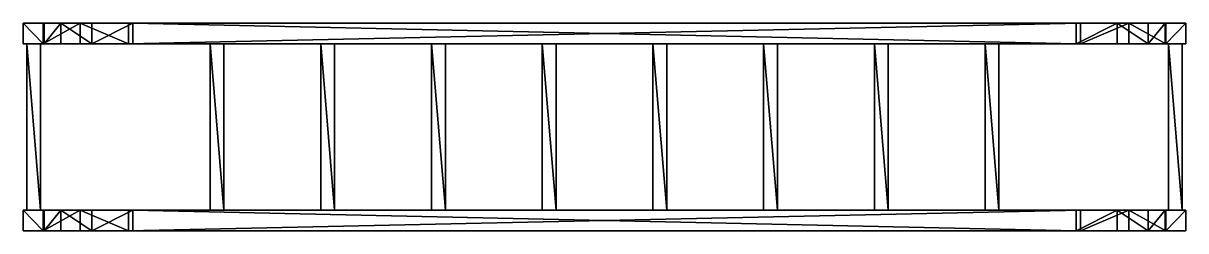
# Paper-space layout 'Layout1' of a CAD drawing. Extents: x 285.44 to 289.71, y -119.88 to -119.11.
import ezdxf

# ---------------------------------------------------------------- set-up
doc = ezdxf.new("R2010")
doc.units = 0
doc.header["$LTSCALE"] = 20
doc.layers.add('02CVC26-MAIN', color=7, linetype='CONTINUOUS')

psp = doc.layouts.get("Layout1")

# ---------------------------------------------------------------- meshes
at = {"layer": '02CVC26-MAIN', "color": 0}
mesh = psp.add_polyface(dxfattribs=at)
corners = [(289.5, -119.1897), (289.5, -119.1135), (289.3226, -119.1897), (289.3226, -119.1135), (289.5, -119.8755), (289.5, -119.7993), (289.3226, -119.8755), (289.3226, -119.7993), (288.9727, -119.1897), (288.9727, -119.7993), (288.9727, -119.1897), (288.9727, -119.7993), (289.0235, -119.7993), (289.0235, -119.1897), (289.0235, -119.1897), (289.0235, -119.7993), (288.5663, -119.1897), (288.5663, -119.7993), (288.5663, -119.1897), (288.5663, -119.7993), (288.6171, -119.7993), (288.6171, -119.1897), (288.6171, -119.1897), (288.6171, -119.7993), (288.2107, -119.1897), (288.2107, -119.7993), (288.2107, -119.1897), (288.2107, -119.7993), (289.5712, -119.1135), (289.5712, -119.1897), (289.4569, -119.1135), (289.4569, -119.1897), (289.6331, -119.1135), (289.6331, -119.1897), (289.5712, -119.7993), (289.5712, -119.8755), (289.4569, -119.7993), (289.4569, -119.8755), (289.6331, -119.7993), (289.6331, -119.8755), (289.6358, -119.1897), (289.7093, -119.1897), (289.6358, -119.1135), (289.7093, -119.1135), (289.6358, -119.8755), (289.7093, -119.8755), (289.6358, -119.7993), (289.7093, -119.7993), (289.3075, -119.1897), (289.3075, -119.1135), (289.3075, -119.8755), (289.3075, -119.7993), (288.1599, -119.1897), (288.1599, -119.7993), (288.1599, -119.1897), (288.1599, -119.7993), (287.7535, -119.1897), (287.7535, -119.7993), (287.7535, -119.1897), (287.7535, -119.7993), (287.8043, -119.7993), (287.8043, -119.1897), (287.8043, -119.1897), (287.8043, -119.7993), (287.3471, -119.1897), (287.3471, -119.7993), (287.3471, -119.1897), (287.3471, -119.7993), (287.3979, -119.7993), (287.3979, -119.1897), (287.3979, -119.1897), (287.3979, -119.7993), (286.9407, -119.1897), (286.9407, -119.7993), (286.9407, -119.1897), (286.9407, -119.7993), (286.9915, -119.7993), (286.9915, -119.1897), (286.9915, -119.1897), (286.9915, -119.7993), (285.6513, -119.1135), (285.6513, -119.1897), (285.8287, -119.1897), (285.8287, -119.1135), (285.6513, -119.7993), (285.6513, -119.8755), (285.8287, -119.8755), (285.8287, -119.7993), (286.5343, -119.1897), (286.5343, -119.7993), (286.5343, -119.1897), (286.5343, -119.7993), (286.5851, -119.7993), (286.5851, -119.1897), (286.5851, -119.1897), (286.5851, -119.7993), (286.1279, -119.7993), (286.1279, -119.1897), (286.1787, -119.7993), (286.1787, -119.1897), (286.1787, -119.1897), (286.1787, -119.7993), (286.1279, -119.1897), (286.1279, -119.7993), (285.6944, -119.1135), (285.6944, -119.1897), (285.5801, -119.1135), (285.5801, -119.1897), (285.4421, -119.1897), (285.5183, -119.1897), (285.5155, -119.1897), (285.5183, -119.1135), (285.4421, -119.1135), (285.5155, -119.1135), (285.6944, -119.7993), (285.6944, -119.8755), (285.5801, -119.7993), (285.5801, -119.8755), (285.4421, -119.8755), (285.5183, -119.8755), (285.5155, -119.8755), (285.5183, -119.7993), (285.4421, -119.7993), (285.5155, -119.7993), (285.8438, -119.1897), (285.8438, -119.1135), (285.8438, -119.8755), (285.8438, -119.7993), (289.6458, -119.1897), (289.6458, -119.7993), (289.6458, -119.1897), (289.6458, -119.7993), (289.6966, -119.7993), (289.6966, -119.1897), (289.6966, -119.1897), (289.6966, -119.7993), (289.6966, -119.1897), (289.6966, -119.7993), (289.6966, -119.1897), (289.6966, -119.7993), (289.6458, -119.1897), (289.6458, -119.7993), (289.6458, -119.1897), (289.6458, -119.7993), (285.5056, -119.1897), (285.5056, -119.7993), (285.5056, -119.1897), (285.5056, -119.7993), (285.4548, -119.1897), (285.4548, -119.7993), (285.4548, -119.1897), (285.4548, -119.7993), (285.4548, -119.1897), (285.4548, -119.7993), (285.4548, -119.1897), (285.4548, -119.7993), (285.5056, -119.7993), (285.5056, -119.1897), (285.5056, -119.1897), (285.5056, -119.7993), (289.6458, -119.1897), (289.6458, -119.7993), (289.6458, -119.1897), (289.6458, -119.7993), (289.6966, -119.7993), (289.6966, -119.1897), (289.6966, -119.1897), (289.6966, -119.7993), (285.5056, -119.1897), (285.5056, -119.7993), (285.5056, -119.1897), (285.5056, -119.7993), (285.4548, -119.1897), (285.4548, -119.7993), (285.4548, -119.1897), (285.4548, -119.7993), (289.6331, -119.8755), (289.7093, -119.8755), (289.6331, -119.7993), (289.7093, -119.7993), (289.6331, -119.1897), (289.7093, -119.1897), (289.6331, -119.1135), (289.7093, -119.1135), (285.4421, -119.8755), (285.5183, -119.8755), (285.5183, -119.7993), (285.4421, -119.7993), (285.4421, -119.1897), (285.5183, -119.1897), (285.5183, -119.1135), (285.4421, -119.1135)]
mesh.append_faces([[corners[k] for k in face] for face in [(0, 1, 2), (3, 2, 1), (4, 5, 6), (7, 6, 5), (8, 9, 10), (11, 10, 9), (13, 12, 14), (15, 14, 12), (9, 8, 15), (14, 15, 8), (16, 17, 18), (19, 18, 17), (21, 20, 22), (23, 22, 20), (17, 16, 23), (22, 23, 16), (24, 25, 26), (27, 26, 25), (28, 29, 30), (31, 30, 29), (34, 35, 36), (37, 36, 35), (40, 29, 41), (33, 41, 29), (41, 43, 40), (42, 40, 43), (44, 35, 45), (39, 45, 35), (45, 47, 44), (46, 44, 47), (2, 48, 0), (31, 0, 48), (30, 1, 28), (42, 28, 1), (6, 50, 4), (37, 4, 50), (36, 5, 34), (46, 34, 5), (52, 53, 54), (55, 54, 53), (56, 57, 58), (59, 58, 57), (61, 60, 62), (63, 62, 60), (57, 56, 63), (62, 63, 56), (64, 65, 66), (67, 66, 65), (69, 68, 70), (71, 70, 68), (65, 64, 71), (70, 71, 64), (72, 73, 74), (75, 74, 73), (77, 76, 78), (79, 78, 76), (73, 72, 79), (78, 79, 72), (88, 89, 90), (91, 90, 89), (93, 92, 94), (95, 94, 92), (89, 88, 95), (94, 95, 88), (96, 97, 98), (99, 98, 97), (100, 101, 99), (98, 99, 101), (97, 96, 102), (103, 102, 96), (104, 105, 106), (107, 106, 105), (108, 109, 110), (107, 110, 109), (114, 115, 116), (117, 116, 115), (118, 119, 120), (117, 120, 119), (81, 105, 82), (124, 82, 105), (106, 113, 104), (80, 104, 113), (113, 110, 80), (81, 80, 110), (85, 115, 86), (126, 86, 115), (116, 123, 114), (84, 114, 123), (123, 120, 84), (85, 84, 120), (53, 52, 27), (26, 27, 52), (127, 87, 51), (7, 51, 87), (51, 50, 127), (126, 127, 50), (87, 86, 7), (6, 7, 86), (125, 83, 49), (3, 49, 83), (49, 48, 125), (124, 125, 48), (83, 82, 3), (2, 3, 82), (128, 129, 130), (131, 130, 129), (133, 132, 134), (135, 134, 132), (136, 137, 138), (139, 138, 137), (142, 143, 140), (141, 140, 143), (144, 145, 146), (147, 146, 145), (150, 151, 148), (149, 148, 151), (152, 153, 154), (155, 154, 153), (157, 156, 158), (159, 158, 156), (160, 161, 162), (163, 162, 161), (165, 164, 166), (167, 166, 164), (168, 169, 170), (171, 170, 169), (174, 175, 172), (173, 172, 175), (38, 47, 178), (179, 178, 47), (178, 176, 38), (39, 38, 176), (32, 43, 182), (183, 182, 43), (182, 180, 32), (33, 32, 180), (186, 187, 121), (122, 121, 187), (121, 119, 186), (185, 186, 119), (187, 184, 122), (118, 122, 184), (190, 191, 111), (112, 111, 191), (111, 109, 190), (189, 190, 109), (191, 188, 112), (108, 112, 188)]], dxfattribs={"vtx1": -1, "color": 0})
mesh.append_faces([[corners[k] for k in face] for face in [(10, 11, 12), (12, 13, 10), (18, 19, 20), (20, 21, 18), (32, 33, 29), (29, 28, 32), (38, 39, 35), (35, 34, 38), (28, 42, 43), (43, 32, 28), (34, 46, 47), (47, 38, 34), (0, 31, 29), (29, 40, 0), (49, 3, 1), (1, 30, 49), (40, 42, 1), (1, 0, 40), (30, 31, 48), (48, 49, 30), (4, 37, 35), (35, 44, 4), (51, 7, 5), (5, 36, 51), (44, 46, 5), (5, 4, 44), (36, 37, 50), (50, 51, 36), (58, 59, 60), (60, 61, 58), (66, 67, 68), (68, 69, 66), (74, 75, 76), (76, 77, 74), (80, 81, 82), (82, 83, 80), (84, 85, 86), (86, 87, 84), (90, 91, 92), (92, 93, 90), (102, 103, 101), (101, 100, 102), (111, 112, 113), (113, 106, 111), (106, 107, 109), (109, 111, 106), (112, 108, 110), (110, 113, 112), (121, 122, 123), (123, 116, 121), (116, 117, 119), (119, 121, 116), (122, 118, 120), (120, 123, 122), (110, 107, 105), (105, 81, 110), (104, 80, 83), (83, 125, 104), (125, 124, 105), (105, 104, 125), (120, 117, 115), (115, 85, 120), (114, 84, 87), (87, 127, 114), (127, 126, 115), (115, 114, 127), (54, 55, 25), (25, 24, 54), (86, 126, 50), (50, 6, 86), (82, 124, 48), (48, 2, 82), (130, 131, 132), (132, 133, 130), (140, 141, 137), (137, 136, 140), (148, 149, 145), (145, 144, 148), (154, 155, 156), (156, 157, 154), (162, 163, 164), (164, 165, 162), (172, 173, 169), (169, 168, 172), (45, 39, 176), (176, 177, 45), (177, 179, 47), (47, 45, 177), (41, 33, 180), (180, 181, 41), (181, 183, 43), (43, 41, 181), (184, 185, 119), (119, 118, 184), (188, 189, 109), (109, 108, 188)]], dxfattribs={"vtx2": -1, "color": 0})

doc.saveas('drawing.dxf')
